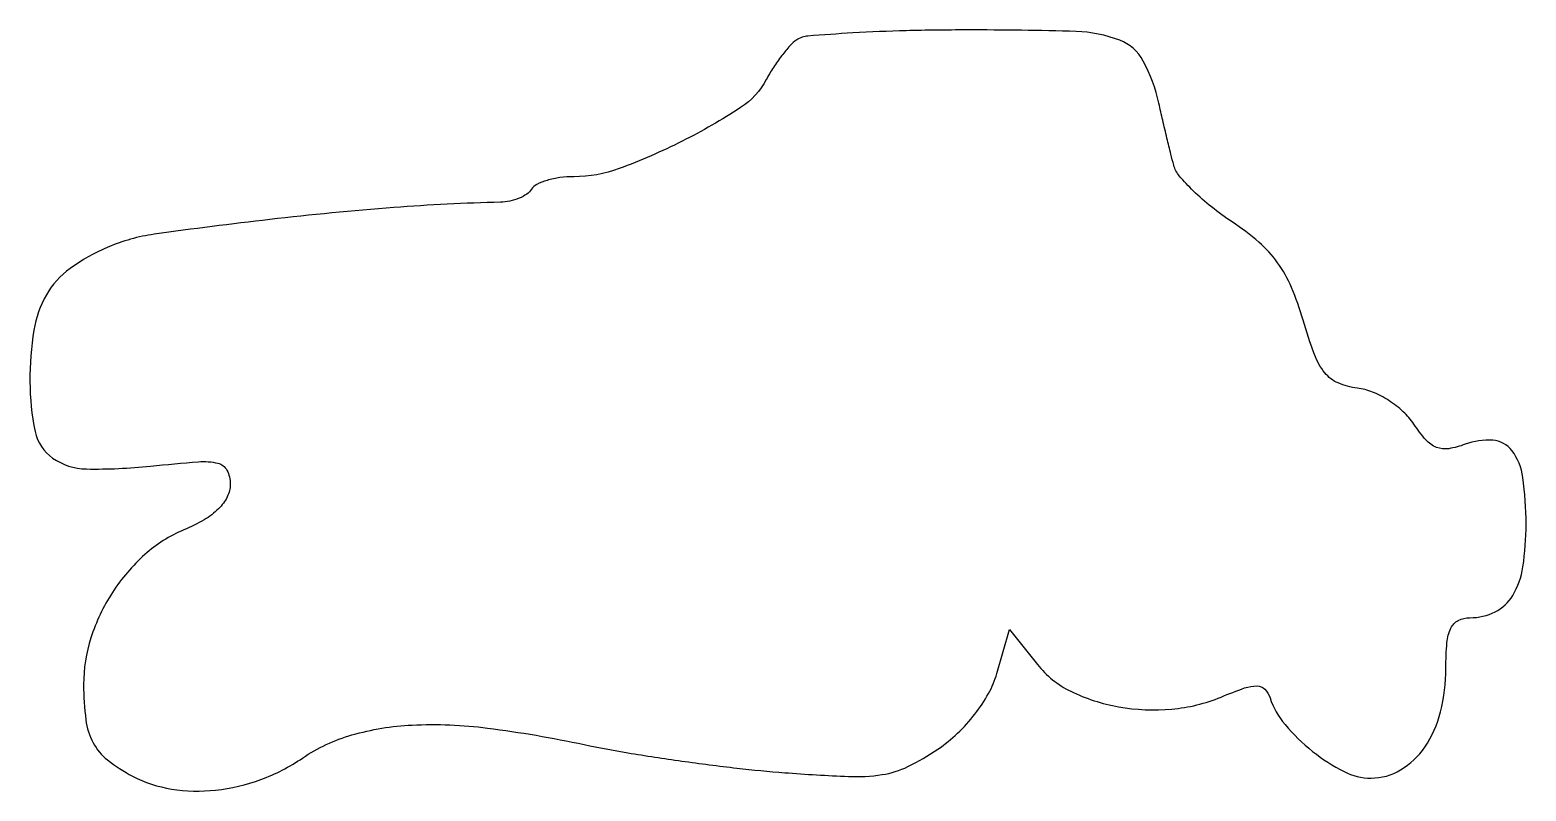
# Model space of a CAD drawing. Extents: x 0 to 112, y 0 to 57.
import ezdxf

# ---------------------------------------------------------------- set-up
doc = ezdxf.new("R2010")
doc.units = 0

msp = doc.modelspace()

# ---------------------------------------------------------------- linework, layer by layer
msp.add_lwpolyline([(57.399704, 56.234687, 0.061209), (56.896679, 55.801451, 0.020821), (56.277222, 55.059853, 0.020345), (55.654566, 54.175721, 0.022061), (55.123586, 53.26694, -0.128863), (53.204601, 51.169417, -0.02662), (48.823818, 48.659527, -0.028329), (44.105432, 46.606483, -0.088672), (40.712526, 46, 0.033277), (39.67694, 45.931002, 0.03849), (38.710171, 45.724942, 0.042057), (37.937423, 45.424326, 0.14147), (37.539327, 45.063632, -0.105352), (37.193118, 44.701921, -0.049654), (36.622336, 44.391482, -0.04614), (35.935115, 44.173846, -0.048327), (35.23031, 44.09036, 0.0142), (27.252573, 43.693352, 0.00892), (17.956968, 42.798574, 0.00647), (9.311682, 41.696941, 0.065711), (5.830491, 40.73006, 0.056689), (3.001515, 39.127513, 0.104399), (1.237, 37.171962, 0.093232), (0.295302, 34.510838, 0.038568), (0, 30.688186, 0.052419), (0.39555, 26.925612, 0.189327), (1.699304, 24.951677, 0.150474), (4.223492, 24.131533, 0.029906), (9.021416, 24.34445, -0.006857), (12.622539, 24.670984, -0.074693), (14.071027, 24.565939, -0.221981), (14.746688, 24.043306, -0.119448), (15, 22.998088, -0.117118), (14.774659, 22.04926, -0.081887), (14.124591, 21.157217, -0.062635), (13.041458, 20.32949, -0.032922), (11.521897, 19.573596, 0.083793), (8.605654, 17.733155, 0.066465), (6.179409, 14.898337, 0.065867), (4.563341, 11.497552, 0.079008), (4.019051, 8, 0.030123), (4.187457, 5.352922, 0.092141), (4.72973, 3.645517, 0.104182), (5.805241, 2.365779, 0.044972), (7.684259, 1.149704, 0.082335), (10.592419, 0.185285, 0.06551), (13.902986, 0.102241, 0.062253), (17.285945, 0.894694, 0.06052), (20.404862, 2.5, -0.079652), (24.109503, 4.231701, -0.05767), (28.612711, 4.972673, -0.044038), (34.256452, 4.745958, -0.020375), (41.500374, 3.510601, 0.011427), (44.755631, 2.895336, 0.006148), (48.79386, 2.278179, 0.006119), (52.927922, 1.749797, 0.009553), (56.5, 1.406617, 0.008488), (61.266465, 1.12174, 0.048737), (63.790079, 1.259861, 0.075161), (65.728497, 1.863974, 0.036962), (67.967767, 3.164128, 0.039806), (69.443478, 4.356269, 0.037541), (70.743251, 5.789299, 0.039117), (71.758329, 7.327095, 0.056545), (72.380356, 8.830625), (73.325178, 12.125027), (75.418192, 9.500137, 0.111533), (77.915072, 7.499478, 0.069684), (81.494274, 6.336287, 0.065985), (85.477601, 6.163713, 0.076201), (89.165263, 7.068454, -0.013611), (90.931484, 7.744335, -0.089166), (91.86431, 7.895253, -0.196297), (92.436148, 7.650018, -0.11456), (92.831863, 7.00441, 0.095408), (93.955989, 5.004095, 0.049475), (96.021556, 3.002386, 0.049777), (98.382583, 1.484512, 0.118522), (100.397841, 1, 0.136001), (102.610936, 1.613308, 0.10843), (104.419011, 3.320479, 0.088825), (105.600431, 5.959673, 0.061002), (106, 9.222506, -0.020289), (106.077986, 11.143605, -0.091134), (106.369127, 12.225348, -0.166573), (106.924063, 12.792183, -0.117002), (107.8, 13, 0.116589), (109.679712, 13.444346, 0.142482), (110.999593, 14.667345, 0.098662), (111.76465, 16.804721, 0.036778), (112, 20, 0.033618), (111.764058, 23.505229, 0.129627), (110.937022, 25.504484, 0.214642), (109.509441, 26.280443, 0.110023), (107.452116, 25.981795, -0.051215), (106.212681, 25.650778, -0.133552), (105.303022, 25.748387, -0.118821), (104.502907, 26.306365, -0.036332), (103.60094, 27.48629, 0.062139), (102.808305, 28.419436, 0.04385), (101.715841, 29.258366, 0.044207), (100.508, 29.885453, 0.068086), (99.370342, 30.181469, -0.072315), (97.925942, 30.570307, -0.122984), (96.937262, 31.325164, -0.079932), (96.159517, 32.701189, -0.018107), (95.316123, 35.257232, 0.029815), (94.43794, 37.723227, 0.055993), (93.399926, 39.563394, 0.057364), (91.997871, 41.098704, 0.032894), (89.999546, 42.618998, -0.021729), (88.460737, 43.73639, -0.024651), (87.090998, 44.939682, -0.024918), (86.041502, 46.064253, -0.110256), (85.624859, 46.861766, -0.004858), (85.410574, 47.693728, -0.001683), (85.117044, 48.898375, -0.001671), (84.802528, 50.227861, -0.001943), (84.512551, 51.494406, 0.066781), (83.341296, 54.658307, 0.181525), (81.579093, 56.215587, 0.083817), (78.323105, 56.866664, 0.007859), (70.127555, 56.984687, 0.00587), (65.592607, 56.925473, 0.008516), (61.592382, 56.758058, 0.004907), (58.245676, 56.527869, 0.128257)], format="xyb", close=True)

doc.saveas('drawing.dxf')
